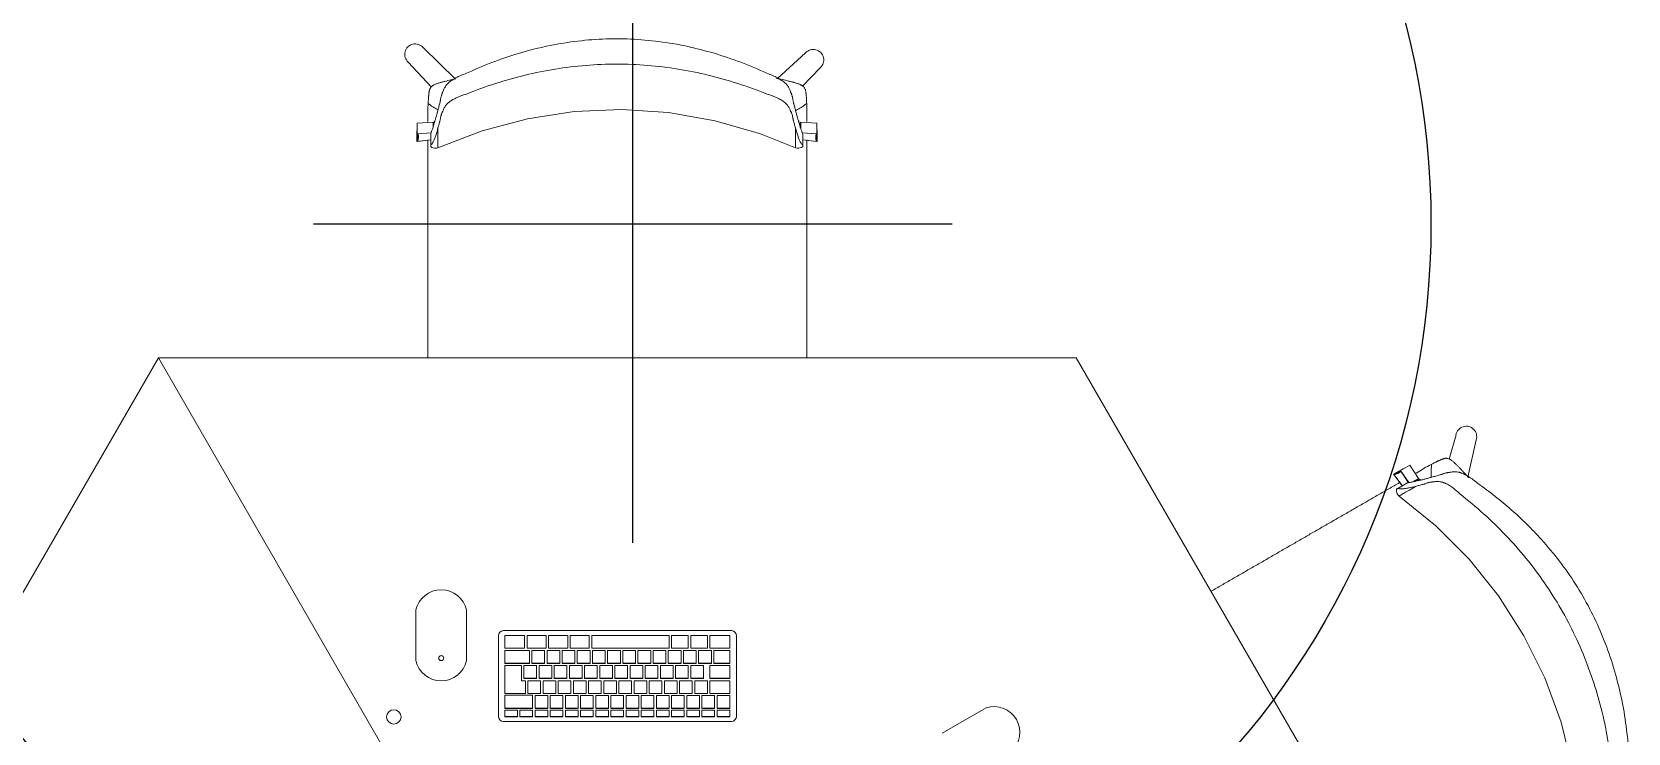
# Model space of a CAD drawing. Header units: millimetres. Extents: x 155920 to 295199, y -4084 to 97293.
# Drawn here: x 176465 to 178464, y 18438 to 19317 of the extents above; entities that cross this region are included whole.
import ezdxf

# ---------------------------------------------------------------- set-up
doc = ezdxf.new("R2010")
doc.units = ezdxf.units.MM
doc.header["$MEASUREMENT"] = 0
doc.layers.add('A-GENM', color=8, linetype='CONTINUOUS', lineweight=9)
doc.layers.add('I-FURN', color=8, linetype='CONTINUOUS', lineweight=9)
doc.layers.add('Social Distancing', color=7, linetype='CONTINUOUS')

msp = doc.modelspace()

# ---------------------------------------------------------------- linework, layer by layer
at = {"layer": 'A-GENM'}
for p, q in [((176945.9, 18592.3), (176945.9, 18528.8)), ((177009.4, 18528.8), (177009.4, 18592.3)), ((177049.3, 18560), (177049.3, 18458.9)), ((177341.1, 18566.4), (177055.6, 18566.4)), ((177082.1, 18560.4), (177057.1, 18560.4)), ((177057.1, 18560.4), (177057.1, 18544.5)), ((177082.1, 18544.5), (177082.1, 18560.4)), ((177109.1, 18560.4), (177085.1, 18560.4)), ((177085.1, 18560.4), (177085.1, 18544.5)), ((177109.1, 18544.5), (177109.1, 18560.4)), ((177136.1, 18560.4), (177112.1, 18560.4)), ((177112.1, 18560.4), (177112.1, 18544.5)), ((177136.1, 18544.5), (177136.1, 18560.4)), ((177163.1, 18560.4), (177139.1, 18560.4)), ((177139.1, 18560.4), (177139.1, 18544.5)), ((177163.1, 18544.5), (177163.1, 18560.4)), ((177166.1, 18560.4), (177166.1, 18544.5)), ((177263.1, 18560.4), (177166.1, 18560.4)), ((177263.1, 18544.5), (177263.1, 18560.4)), ((177266.1, 18560.4), (177266.1, 18544.5)), ((177287.1, 18560.4), (177266.1, 18560.4)), ((177287.1, 18544.5), (177287.1, 18560.4)), ((177290.1, 18560.4), (177290.1, 18544.5)), ((177311.1, 18560.4), (177290.1, 18560.4)), ((177311.1, 18544.5), (177311.1, 18560.4)), ((177314.1, 18560.4), (177314.1, 18544.5)), ((177339.1, 18560.4), (177314.1, 18560.4)), ((177339.1, 18544.5), (177339.1, 18560.4)), ((177347.5, 18458.9), (177347.5, 18560)), ((177057.1, 18544.5), (177082.1, 18544.5)), ((177057.1, 18544.2), (177057.1, 18544.5)), ((177082.1, 18544.2), (177057.1, 18544.2)), ((177057.1, 18541.5), (177057.1, 18525.5)), ((177088.1, 18541.5), (177057.1, 18541.5)), ((177082.1, 18544.2), (177082.1, 18544.5)), ((177085.1, 18544.5), (177109.1, 18544.5)), ((177085.1, 18544.2), (177085.1, 18544.5)), ((177109.1, 18544.2), (177085.1, 18544.2)), ((177088.1, 18525.5), (177088.1, 18541.5)), ((177091.1, 18541.5), (177091.1, 18525.5)), ((177107.1, 18541.5), (177091.1, 18541.5)), ((177107.1, 18525.5), (177107.1, 18541.5)), ((177109.1, 18544.2), (177109.1, 18544.5)), ((177110.1, 18541.5), (177110.1, 18525.5)), ((177126.1, 18541.5), (177110.1, 18541.5)), ((177112.1, 18544.5), (177136.1, 18544.5)), ((177112.1, 18544.2), (177112.1, 18544.5)), ((177136.1, 18544.2), (177112.1, 18544.2)), ((177126.1, 18525.5), (177126.1, 18541.5)), ((177129.1, 18541.5), (177129.1, 18525.5)), ((177145.1, 18541.5), (177129.1, 18541.5)), ((177136.1, 18544.2), (177136.1, 18544.5)), ((177139.1, 18544.5), (177163.1, 18544.5)), ((177139.1, 18544.2), (177139.1, 18544.5)), ((177163.1, 18544.2), (177139.1, 18544.2)), ((177145.1, 18525.5), (177145.1, 18541.5)), ((177148.1, 18541.5), (177148.1, 18525.5)), ((177164.1, 18541.5), (177148.1, 18541.5)), ((177163.1, 18544.2), (177163.1, 18544.5)), ((177164.1, 18525.5), (177164.1, 18541.5)), ((177166.1, 18544.5), (177263.1, 18544.5)), ((177166.1, 18544.2), (177166.1, 18544.5)), ((177263.1, 18544.2), (177166.1, 18544.2)), ((177167.1, 18541.5), (177167.1, 18525.5)), ((177183.1, 18541.5), (177167.1, 18541.5)), ((177183.1, 18525.5), (177183.1, 18541.5)), ((177186.1, 18541.5), (177186.1, 18525.5)), ((177202.1, 18541.5), (177186.1, 18541.5)), ((177202.1, 18525.5), (177202.1, 18541.5)), ((177205.1, 18541.5), (177205.1, 18525.5)), ((177221.1, 18541.5), (177205.1, 18541.5)), ((177221.1, 18525.5), (177221.1, 18541.5)), ((177224.1, 18541.5), (177224.1, 18525.5)), ((177240.1, 18541.5), (177224.1, 18541.5)), ((177240.1, 18525.5), (177240.1, 18541.5)), ((177243.1, 18541.5), (177243.1, 18525.5)), ((177259.1, 18541.5), (177243.1, 18541.5)), ((177259.1, 18525.5), (177259.1, 18541.5)), ((177262.1, 18541.5), (177262.1, 18525.5)), ((177278.1, 18541.5), (177262.1, 18541.5)), ((177263.1, 18544.2), (177263.1, 18544.5)), ((177266.1, 18544.5), (177287.1, 18544.5)), ((177266.1, 18544.2), (177266.1, 18544.5)), ((177287.1, 18544.2), (177266.1, 18544.2)), ((177278.1, 18525.5), (177278.1, 18541.5)), ((177281.1, 18541.5), (177281.1, 18525.5)), ((177297.1, 18541.5), (177281.1, 18541.5)), ((177287.1, 18544.2), (177287.1, 18544.5)), ((177290.1, 18544.5), (177311.1, 18544.5)), ((177290.1, 18544.2), (177290.1, 18544.5)), ((177311.1, 18544.2), (177290.1, 18544.2)), ((177297.1, 18525.5), (177297.1, 18541.5)), ((177300.1, 18541.5), (177300.1, 18525.5)), ((177316.1, 18541.5), (177300.1, 18541.5)), ((177311.1, 18544.2), (177311.1, 18544.5)), ((177314.1, 18544.5), (177339.1, 18544.5)), ((177314.1, 18544.2), (177314.1, 18544.5)), ((177339.1, 18544.2), (177314.1, 18544.2)), ((177316.1, 18525.5), (177316.1, 18541.5)), ((177319.1, 18541.5), (177319.1, 18525.5)), ((177339.1, 18541.5), (177319.1, 18541.5)), ((177339.1, 18544.2), (177339.1, 18544.5)), ((177339.1, 18525.5), (177339.1, 18541.5)), ((177057.1, 18525.5), (177088.1, 18525.5)), ((177057.1, 18525.3), (177057.1, 18525.5)), ((177088.1, 18525.3), (177057.1, 18525.3)), ((177078.1, 18522.6), (177057.1, 18522.6)), ((177057.1, 18522.6), (177057.1, 18487.7)), ((177078.1, 18503.6), (177078.1, 18522.6)), ((177081.1, 18522.6), (177081.1, 18506.6)), ((177097.1, 18522.6), (177081.1, 18522.6)), ((177088.1, 18525.3), (177088.1, 18525.5)), ((177091.1, 18525.5), (177107.1, 18525.5)), ((177091.1, 18525.3), (177091.1, 18525.5)), ((177107.1, 18525.3), (177091.1, 18525.3)), ((177097.1, 18506.6), (177097.1, 18522.6)), ((177100.1, 18522.6), (177100.1, 18506.6)), ((177116.1, 18522.6), (177100.1, 18522.6)), ((177107.1, 18525.3), (177107.1, 18525.5)), ((177110.1, 18525.5), (177126.1, 18525.5)), ((177110.1, 18525.3), (177110.1, 18525.5)), ((177126.1, 18525.3), (177110.1, 18525.3)), ((177116.1, 18506.6), (177116.1, 18522.6)), ((177119.1, 18522.6), (177119.1, 18506.6)), ((177135.1, 18522.6), (177119.1, 18522.6)), ((177126.1, 18525.3), (177126.1, 18525.5)), ((177129.1, 18525.5), (177145.1, 18525.5)), ((177129.1, 18525.3), (177129.1, 18525.5)), ((177145.1, 18525.3), (177129.1, 18525.3)), ((177135.1, 18506.6), (177135.1, 18522.6)), ((177138.1, 18522.6), (177138.1, 18506.6)), ((177154.1, 18522.6), (177138.1, 18522.6)), ((177145.1, 18525.3), (177145.1, 18525.5)), ((177148.1, 18525.5), (177164.1, 18525.5)), ((177148.1, 18525.3), (177148.1, 18525.5)), ((177164.1, 18525.3), (177148.1, 18525.3)), ((177154.1, 18506.6), (177154.1, 18522.6)), ((177157.1, 18522.6), (177157.1, 18506.6)), ((177173.1, 18522.6), (177157.1, 18522.6)), ((177164.1, 18525.3), (177164.1, 18525.5)), ((177167.1, 18525.5), (177183.1, 18525.5)), ((177167.1, 18525.3), (177167.1, 18525.5)), ((177183.1, 18525.3), (177167.1, 18525.3)), ((177173.1, 18506.6), (177173.1, 18522.6)), ((177176.1, 18522.6), (177176.1, 18506.6)), ((177192.1, 18522.6), (177176.1, 18522.6)), ((177183.1, 18525.3), (177183.1, 18525.5)), ((177186.1, 18525.5), (177202.1, 18525.5)), ((177186.1, 18525.3), (177186.1, 18525.5)), ((177202.1, 18525.3), (177186.1, 18525.3)), ((177192.1, 18506.6), (177192.1, 18522.6)), ((177195.1, 18522.6), (177195.1, 18506.6)), ((177211.1, 18522.6), (177195.1, 18522.6)), ((177202.1, 18525.3), (177202.1, 18525.5)), ((177205.1, 18525.5), (177221.1, 18525.5)), ((177205.1, 18525.3), (177205.1, 18525.5)), ((177221.1, 18525.3), (177205.1, 18525.3)), ((177211.1, 18506.6), (177211.1, 18522.6)), ((177214.1, 18522.6), (177214.1, 18506.6)), ((177230.1, 18522.6), (177214.1, 18522.6)), ((177221.1, 18525.3), (177221.1, 18525.5)), ((177224.1, 18525.5), (177240.1, 18525.5)), ((177224.1, 18525.3), (177224.1, 18525.5)), ((177240.1, 18525.3), (177224.1, 18525.3)), ((177230.1, 18506.6), (177230.1, 18522.6)), ((177233.1, 18522.6), (177233.1, 18506.6)), ((177249.1, 18522.6), (177233.1, 18522.6)), ((177240.1, 18525.3), (177240.1, 18525.5)), ((177243.1, 18525.5), (177259.1, 18525.5)), ((177243.1, 18525.3), (177243.1, 18525.5)), ((177259.1, 18525.3), (177243.1, 18525.3)), ((177249.1, 18506.6), (177249.1, 18522.6)), ((177252.1, 18522.6), (177252.1, 18506.6)), ((177268.1, 18522.6), (177252.1, 18522.6)), ((177259.1, 18525.3), (177259.1, 18525.5)), ((177262.1, 18525.5), (177278.1, 18525.5)), ((177262.1, 18525.3), (177262.1, 18525.5)), ((177278.1, 18525.3), (177262.1, 18525.3)), ((177268.1, 18506.6), (177268.1, 18522.6)), ((177271.1, 18522.6), (177271.1, 18506.6)), ((177287.1, 18522.6), (177271.1, 18522.6)), ((177278.1, 18525.3), (177278.1, 18525.5)), ((177281.1, 18525.5), (177297.1, 18525.5)), ((177281.1, 18525.3), (177281.1, 18525.5)), ((177297.1, 18525.3), (177281.1, 18525.3)), ((177287.1, 18506.6), (177287.1, 18522.6)), ((177290.1, 18522.6), (177290.1, 18506.6)), ((177306.1, 18522.6), (177290.1, 18522.6)), ((177297.1, 18525.3), (177297.1, 18525.5)), ((177300.1, 18525.5), (177316.1, 18525.5)), ((177300.1, 18525.3), (177300.1, 18525.5)), ((177316.1, 18525.3), (177300.1, 18525.3)), ((177306.1, 18506.6), (177306.1, 18522.6)), ((177314.1, 18522.5), (177314.1, 18506.6)), ((177339.1, 18522.5), (177314.1, 18522.5)), ((177316.1, 18525.3), (177316.1, 18525.5)), ((177319.1, 18525.5), (177339.1, 18525.5)), ((177319.1, 18525.3), (177319.1, 18525.5)), ((177339.1, 18525.3), (177319.1, 18525.3)), ((177339.1, 18525.3), (177339.1, 18525.5)), ((177339.1, 18506.6), (177339.1, 18522.5)), ((177083.1, 18503.6), (177078.1, 18503.6)), ((177081.1, 18506.6), (177097.1, 18506.6)), ((177081.1, 18506.3), (177081.1, 18506.6)), ((177097.1, 18506.3), (177081.1, 18506.3)), ((177083.1, 18487.7), (177083.1, 18503.6)), ((177086.1, 18503.6), (177086.1, 18487.7)), ((177102.1, 18503.6), (177086.1, 18503.6)), ((177097.1, 18506.3), (177097.1, 18506.6)), ((177100.1, 18506.6), (177116.1, 18506.6)), ((177100.1, 18506.3), (177100.1, 18506.6)), ((177116.1, 18506.3), (177100.1, 18506.3)), ((177102.1, 18487.7), (177102.1, 18503.6)), ((177105.1, 18503.6), (177105.1, 18487.7)), ((177121.1, 18503.6), (177105.1, 18503.6)), ((177116.1, 18506.3), (177116.1, 18506.6)), ((177119.1, 18506.6), (177135.1, 18506.6)), ((177119.1, 18506.3), (177119.1, 18506.6)), ((177135.1, 18506.3), (177119.1, 18506.3)), ((177121.1, 18487.7), (177121.1, 18503.6)), ((177124.1, 18503.6), (177124.1, 18487.7)), ((177140.1, 18503.6), (177124.1, 18503.6)), ((177135.1, 18506.3), (177135.1, 18506.6)), ((177138.1, 18506.6), (177154.1, 18506.6)), ((177138.1, 18506.3), (177138.1, 18506.6)), ((177154.1, 18506.3), (177138.1, 18506.3)), ((177140.1, 18487.7), (177140.1, 18503.6)), ((177143.1, 18503.6), (177143.1, 18487.7)), ((177159.1, 18503.6), (177143.1, 18503.6)), ((177154.1, 18506.3), (177154.1, 18506.6)), ((177157.1, 18506.6), (177173.1, 18506.6)), ((177157.1, 18506.3), (177157.1, 18506.6)), ((177173.1, 18506.3), (177157.1, 18506.3)), ((177159.1, 18487.7), (177159.1, 18503.6)), ((177162.1, 18503.6), (177162.1, 18487.7)), ((177178.1, 18503.6), (177162.1, 18503.6)), ((177173.1, 18506.3), (177173.1, 18506.6)), ((177176.1, 18506.6), (177192.1, 18506.6)), ((177176.1, 18506.3), (177176.1, 18506.6)), ((177192.1, 18506.3), (177176.1, 18506.3)), ((177178.1, 18487.7), (177178.1, 18503.6)), ((177181.1, 18503.6), (177181.1, 18487.7)), ((177197.1, 18503.6), (177181.1, 18503.6)), ((177192.1, 18506.3), (177192.1, 18506.6)), ((177195.1, 18506.6), (177211.1, 18506.6)), ((177195.1, 18506.3), (177195.1, 18506.6)), ((177211.1, 18506.3), (177195.1, 18506.3)), ((177197.1, 18487.7), (177197.1, 18503.6)), ((177200.1, 18503.6), (177200.1, 18487.7)), ((177216.1, 18503.6), (177200.1, 18503.6)), ((177211.1, 18506.3), (177211.1, 18506.6)), ((177214.1, 18506.6), (177230.1, 18506.6)), ((177214.1, 18506.3), (177214.1, 18506.6)), ((177230.1, 18506.3), (177214.1, 18506.3)), ((177216.1, 18487.7), (177216.1, 18503.6)), ((177219.1, 18503.6), (177219.1, 18487.7)), ((177235.1, 18503.6), (177219.1, 18503.6)), ((177230.1, 18506.3), (177230.1, 18506.6)), ((177233.1, 18506.6), (177249.1, 18506.6)), ((177233.1, 18506.3), (177233.1, 18506.6)), ((177249.1, 18506.3), (177233.1, 18506.3)), ((177235.1, 18487.7), (177235.1, 18503.6)), ((177238.1, 18503.6), (177238.1, 18487.7)), ((177254.1, 18503.6), (177238.1, 18503.6)), ((177249.1, 18506.3), (177249.1, 18506.6)), ((177252.1, 18506.6), (177268.1, 18506.6)), ((177252.1, 18506.3), (177252.1, 18506.6)), ((177268.1, 18506.3), (177252.1, 18506.3)), ((177254.1, 18487.7), (177254.1, 18503.6)), ((177257.1, 18503.6), (177257.1, 18487.7)), ((177273.1, 18503.6), (177257.1, 18503.6)), ((177268.1, 18506.3), (177268.1, 18506.6)), ((177271.1, 18506.6), (177287.1, 18506.6)), ((177271.1, 18506.3), (177271.1, 18506.6)), ((177287.1, 18506.3), (177271.1, 18506.3)), ((177273.1, 18487.7), (177273.1, 18503.6)), ((177276.1, 18503.6), (177276.1, 18487.7)), ((177292.1, 18503.6), (177276.1, 18503.6)), ((177287.1, 18506.3), (177287.1, 18506.6)), ((177290.1, 18506.6), (177306.1, 18506.6)), ((177290.1, 18506.3), (177290.1, 18506.6)), ((177306.1, 18506.3), (177290.1, 18506.3)), ((177292.1, 18487.7), (177292.1, 18503.6)), ((177295.1, 18503.6), (177295.1, 18487.7)), ((177311.1, 18503.6), (177295.1, 18503.6)), ((177306.1, 18506.3), (177306.1, 18506.6)), ((177311.1, 18487.7), (177311.1, 18503.6)), ((177314.1, 18506.6), (177339.1, 18506.6)), ((177314.1, 18506.3), (177314.1, 18506.6)), ((177339.1, 18506.3), (177314.1, 18506.3)), ((177314.1, 18503.6), (177314.1, 18487.7)), ((177339.1, 18503.6), (177314.1, 18503.6)), ((177339.1, 18506.3), (177339.1, 18506.6)), ((177339.1, 18487.7), (177339.1, 18503.6)), ((177057.1, 18487.7), (177083.1, 18487.7)), ((177057.1, 18487.4), (177057.1, 18487.7)), ((177083.1, 18487.4), (177057.1, 18487.4)), ((177092.1, 18485.3), (177057.1, 18485.3)), ((177057.1, 18485.3), (177057.1, 18469)), ((177083.1, 18487.4), (177083.1, 18487.7)), ((177086.1, 18487.7), (177102.1, 18487.7)), ((177086.1, 18487.4), (177086.1, 18487.7)), ((177102.1, 18487.4), (177086.1, 18487.4)), ((177092.1, 18469), (177092.1, 18485.3)), ((177095.1, 18485), (177095.1, 18469)), ((177111.1, 18485), (177095.1, 18485)), ((177102.1, 18487.4), (177102.1, 18487.7)), ((177105.1, 18487.7), (177121.1, 18487.7)), ((177105.1, 18487.4), (177105.1, 18487.7)), ((177121.1, 18487.4), (177105.1, 18487.4)), ((177111.1, 18469), (177111.1, 18485)), ((177114.1, 18485), (177114.1, 18469)), ((177130.1, 18485), (177114.1, 18485)), ((177121.1, 18487.4), (177121.1, 18487.7)), ((177124.1, 18487.7), (177140.1, 18487.7)), ((177124.1, 18487.4), (177124.1, 18487.7)), ((177140.1, 18487.4), (177124.1, 18487.4)), ((177130.1, 18469), (177130.1, 18485)), ((177133.1, 18485), (177133.1, 18469)), ((177149.1, 18485), (177133.1, 18485)), ((177140.1, 18487.4), (177140.1, 18487.7)), ((177143.1, 18487.7), (177159.1, 18487.7)), ((177143.1, 18487.4), (177143.1, 18487.7)), ((177159.1, 18487.4), (177143.1, 18487.4)), ((177149.1, 18469), (177149.1, 18485)), ((177152.1, 18485), (177152.1, 18469)), ((177168.1, 18485), (177152.1, 18485)), ((177159.1, 18487.4), (177159.1, 18487.7)), ((177162.1, 18487.7), (177178.1, 18487.7)), ((177162.1, 18487.4), (177162.1, 18487.7)), ((177178.1, 18487.4), (177162.1, 18487.4)), ((177168.1, 18469), (177168.1, 18485)), ((177171.1, 18485), (177171.1, 18469)), ((177187.1, 18485), (177171.1, 18485)), ((177178.1, 18487.4), (177178.1, 18487.7)), ((177181.1, 18487.7), (177197.1, 18487.7)), ((177181.1, 18487.4), (177181.1, 18487.7)), ((177197.1, 18487.4), (177181.1, 18487.4)), ((177187.1, 18469), (177187.1, 18485)), ((177190.1, 18485), (177190.1, 18469)), ((177206.1, 18485), (177190.1, 18485)), ((177197.1, 18487.4), (177197.1, 18487.7)), ((177200.1, 18487.7), (177216.1, 18487.7)), ((177200.1, 18487.4), (177200.1, 18487.7)), ((177216.1, 18487.4), (177200.1, 18487.4)), ((177206.1, 18469), (177206.1, 18485)), ((177209.1, 18485), (177209.1, 18469)), ((177225.1, 18485), (177209.1, 18485)), ((177216.1, 18487.4), (177216.1, 18487.7)), ((177219.1, 18487.7), (177235.1, 18487.7)), ((177219.1, 18487.4), (177219.1, 18487.7)), ((177235.1, 18487.4), (177219.1, 18487.4)), ((177225.1, 18469), (177225.1, 18485)), ((177228.1, 18485), (177228.1, 18469)), ((177244.1, 18485), (177228.1, 18485)), ((177235.1, 18487.4), (177235.1, 18487.7)), ((177238.1, 18487.7), (177254.1, 18487.7)), ((177238.1, 18487.4), (177238.1, 18487.7)), ((177254.1, 18487.4), (177238.1, 18487.4)), ((177244.1, 18469), (177244.1, 18485)), ((177247.1, 18485), (177247.1, 18469)), ((177263.1, 18485), (177247.1, 18485)), ((177254.1, 18487.4), (177254.1, 18487.7)), ((177257.1, 18487.7), (177273.1, 18487.7)), ((177257.1, 18487.4), (177257.1, 18487.7)), ((177273.1, 18487.4), (177257.1, 18487.4)), ((177263.1, 18469), (177263.1, 18485)), ((177266.1, 18485), (177266.1, 18469)), ((177282.1, 18485), (177266.1, 18485)), ((177273.1, 18487.4), (177273.1, 18487.7)), ((177276.1, 18487.7), (177292.1, 18487.7)), ((177276.1, 18487.4), (177276.1, 18487.7)), ((177292.1, 18487.4), (177276.1, 18487.4)), ((177282.1, 18469), (177282.1, 18485)), ((177285.1, 18485), (177285.1, 18469)), ((177301.1, 18485), (177285.1, 18485)), ((177292.1, 18487.4), (177292.1, 18487.7)), ((177295.1, 18487.7), (177311.1, 18487.7)), ((177295.1, 18487.4), (177295.1, 18487.7)), ((177311.1, 18487.4), (177295.1, 18487.4)), ((177301.1, 18469), (177301.1, 18485)), ((177304.1, 18485), (177304.1, 18469)), ((177320.1, 18485), (177304.1, 18485)), ((177311.1, 18487.4), (177311.1, 18487.7)), ((177314.1, 18487.7), (177339.1, 18487.7)), ((177314.1, 18487.4), (177314.1, 18487.7)), ((177339.1, 18487.4), (177314.1, 18487.4)), ((177320.1, 18469), (177320.1, 18485)), ((177323.1, 18485), (177323.1, 18469)), ((177339.1, 18485), (177323.1, 18485)), ((177339.1, 18487.4), (177339.1, 18487.7)), ((177339.1, 18469), (177339.1, 18485)), ((177057.1, 18469), (177092.1, 18469)), ((177057.1, 18468.8), (177057.1, 18469)), ((177092.1, 18468.8), (177057.1, 18468.8)), ((177057.1, 18466.8), (177057.1, 18458.8)), ((177073.1, 18466.8), (177057.1, 18466.8)), ((177057.1, 18458.8), (177073.1, 18458.8)), ((177057.1, 18458.5), (177057.1, 18458.8)), ((177073.1, 18458.5), (177057.1, 18458.5)), ((177073.1, 18458.8), (177073.1, 18466.8)), ((177073.1, 18458.5), (177073.1, 18458.8)), ((177076.1, 18466.8), (177076.1, 18458.8)), ((177092.1, 18466.8), (177076.1, 18466.8)), ((177076.1, 18458.8), (177092.1, 18458.8)), ((177076.1, 18458.5), (177076.1, 18458.8)), ((177092.1, 18458.5), (177076.1, 18458.5)), ((177092.1, 18468.8), (177092.1, 18469)), ((177092.1, 18458.8), (177092.1, 18466.8)), ((177092.1, 18458.5), (177092.1, 18458.8)), ((177095.1, 18469), (177111.1, 18469)), ((177095.1, 18468.8), (177095.1, 18469)), ((177111.1, 18468.8), (177095.1, 18468.8)), ((177095.1, 18466.8), (177095.1, 18458.8)), ((177111.1, 18466.8), (177095.1, 18466.8)), ((177095.1, 18458.8), (177111.1, 18458.8)), ((177095.1, 18458.5), (177095.1, 18458.8)), ((177111.1, 18458.5), (177095.1, 18458.5)), ((177111.1, 18468.8), (177111.1, 18469)), ((177111.1, 18458.8), (177111.1, 18466.8)), ((177111.1, 18458.5), (177111.1, 18458.8)), ((177114.1, 18469), (177130.1, 18469)), ((177114.1, 18468.8), (177114.1, 18469)), ((177130.1, 18468.8), (177114.1, 18468.8)), ((177114.1, 18466.8), (177114.1, 18458.8)), ((177130.1, 18466.8), (177114.1, 18466.8)), ((177114.1, 18458.8), (177130.1, 18458.8)), ((177114.1, 18458.5), (177114.1, 18458.8)), ((177130.1, 18458.5), (177114.1, 18458.5)), ((177130.1, 18468.8), (177130.1, 18469)), ((177130.1, 18458.8), (177130.1, 18466.8)), ((177130.1, 18458.5), (177130.1, 18458.8)), ((177133.1, 18469), (177149.1, 18469)), ((177133.1, 18468.8), (177133.1, 18469)), ((177149.1, 18468.8), (177133.1, 18468.8)), ((177133.1, 18466.8), (177133.1, 18458.8)), ((177149.1, 18466.8), (177133.1, 18466.8)), ((177133.1, 18458.8), (177149.1, 18458.8)), ((177133.1, 18458.5), (177133.1, 18458.8)), ((177149.1, 18458.5), (177133.1, 18458.5)), ((177149.1, 18468.8), (177149.1, 18469)), ((177149.1, 18458.8), (177149.1, 18466.8)), ((177149.1, 18458.5), (177149.1, 18458.8)), ((177152.1, 18469), (177168.1, 18469)), ((177152.1, 18468.8), (177152.1, 18469)), ((177168.1, 18468.8), (177152.1, 18468.8)), ((177152.1, 18466.8), (177152.1, 18458.8)), ((177168.1, 18466.8), (177152.1, 18466.8)), ((177152.1, 18458.8), (177168.1, 18458.8)), ((177152.1, 18458.5), (177152.1, 18458.8)), ((177168.1, 18458.5), (177152.1, 18458.5)), ((177168.1, 18468.8), (177168.1, 18469)), ((177168.1, 18458.8), (177168.1, 18466.8)), ((177168.1, 18458.5), (177168.1, 18458.8)), ((177171.1, 18469), (177187.1, 18469)), ((177171.1, 18468.8), (177171.1, 18469)), ((177187.1, 18468.8), (177171.1, 18468.8)), ((177171.1, 18466.8), (177171.1, 18458.8)), ((177187.1, 18466.8), (177171.1, 18466.8)), ((177171.1, 18458.8), (177187.1, 18458.8)), ((177171.1, 18458.5), (177171.1, 18458.8)), ((177187.1, 18458.5), (177171.1, 18458.5)), ((177187.1, 18468.8), (177187.1, 18469)), ((177187.1, 18458.8), (177187.1, 18466.8)), ((177187.1, 18458.5), (177187.1, 18458.8)), ((177190.1, 18469), (177206.1, 18469)), ((177190.1, 18468.8), (177190.1, 18469)), ((177206.1, 18468.8), (177190.1, 18468.8)), ((177190.1, 18466.8), (177190.1, 18458.8)), ((177206.1, 18466.8), (177190.1, 18466.8)), ((177190.1, 18458.8), (177206.1, 18458.8)), ((177190.1, 18458.5), (177190.1, 18458.8)), ((177206.1, 18458.5), (177190.1, 18458.5)), ((177206.1, 18468.8), (177206.1, 18469)), ((177206.1, 18458.8), (177206.1, 18466.8)), ((177206.1, 18458.5), (177206.1, 18458.8)), ((177209.1, 18469), (177225.1, 18469)), ((177209.1, 18468.8), (177209.1, 18469)), ((177225.1, 18468.8), (177209.1, 18468.8)), ((177209.1, 18466.8), (177209.1, 18458.8)), ((177225.1, 18466.8), (177209.1, 18466.8)), ((177209.1, 18458.8), (177225.1, 18458.8)), ((177209.1, 18458.5), (177209.1, 18458.8)), ((177225.1, 18458.5), (177209.1, 18458.5)), ((177225.1, 18468.8), (177225.1, 18469)), ((177225.1, 18458.8), (177225.1, 18466.8)), ((177225.1, 18458.5), (177225.1, 18458.8)), ((177228.1, 18469), (177244.1, 18469)), ((177228.1, 18468.8), (177228.1, 18469)), ((177244.1, 18468.8), (177228.1, 18468.8)), ((177228.1, 18466.8), (177228.1, 18458.8)), ((177244.1, 18466.8), (177228.1, 18466.8)), ((177228.1, 18458.8), (177244.1, 18458.8)), ((177228.1, 18458.5), (177228.1, 18458.8)), ((177244.1, 18458.5), (177228.1, 18458.5)), ((177244.1, 18468.8), (177244.1, 18469)), ((177244.1, 18458.8), (177244.1, 18466.8)), ((177244.1, 18458.5), (177244.1, 18458.8)), ((177247.1, 18469), (177263.1, 18469)), ((177247.1, 18468.8), (177247.1, 18469)), ((177263.1, 18468.8), (177247.1, 18468.8)), ((177247.1, 18466.8), (177247.1, 18458.8)), ((177263.1, 18466.8), (177247.1, 18466.8)), ((177247.1, 18458.8), (177263.1, 18458.8)), ((177247.1, 18458.5), (177247.1, 18458.8)), ((177263.1, 18458.5), (177247.1, 18458.5)), ((177263.1, 18468.8), (177263.1, 18469)), ((177263.1, 18458.8), (177263.1, 18466.8)), ((177263.1, 18458.5), (177263.1, 18458.8)), ((177266.1, 18469), (177282.1, 18469)), ((177266.1, 18468.8), (177266.1, 18469)), ((177282.1, 18468.8), (177266.1, 18468.8)), ((177266.1, 18466.8), (177266.1, 18458.8)), ((177282.1, 18466.8), (177266.1, 18466.8)), ((177266.1, 18458.8), (177282.1, 18458.8)), ((177266.1, 18458.5), (177266.1, 18458.8)), ((177282.1, 18458.5), (177266.1, 18458.5)), ((177282.1, 18468.8), (177282.1, 18469)), ((177282.1, 18458.8), (177282.1, 18466.8)), ((177282.1, 18458.5), (177282.1, 18458.8)), ((177285.1, 18469), (177301.1, 18469)), ((177285.1, 18468.8), (177285.1, 18469)), ((177301.1, 18468.8), (177285.1, 18468.8)), ((177285.1, 18466.8), (177285.1, 18458.8)), ((177301.1, 18466.8), (177285.1, 18466.8)), ((177285.1, 18458.8), (177301.1, 18458.8)), ((177285.1, 18458.5), (177285.1, 18458.8)), ((177301.1, 18458.5), (177285.1, 18458.5)), ((177301.1, 18468.8), (177301.1, 18469)), ((177301.1, 18458.8), (177301.1, 18466.8)), ((177301.1, 18458.5), (177301.1, 18458.8)), ((177304.1, 18469), (177320.1, 18469)), ((177304.1, 18468.8), (177304.1, 18469)), ((177320.1, 18468.8), (177304.1, 18468.8)), ((177304.1, 18466.8), (177304.1, 18458.8)), ((177320.1, 18466.8), (177304.1, 18466.8)), ((177304.1, 18458.8), (177320.1, 18458.8)), ((177304.1, 18458.5), (177304.1, 18458.8)), ((177320.1, 18458.5), (177304.1, 18458.5)), ((177320.1, 18468.8), (177320.1, 18469)), ((177320.1, 18458.8), (177320.1, 18466.8)), ((177320.1, 18458.5), (177320.1, 18458.8)), ((177323.1, 18469), (177339.1, 18469)), ((177323.1, 18468.8), (177323.1, 18469)), ((177339.1, 18468.8), (177323.1, 18468.8)), ((177323.1, 18466.8), (177323.1, 18458.8)), ((177339.1, 18466.8), (177323.1, 18466.8)), ((177323.1, 18458.8), (177339.1, 18458.8)), ((177323.1, 18458.5), (177323.1, 18458.8)), ((177339.1, 18458.5), (177323.1, 18458.5)), ((177339.1, 18468.8), (177339.1, 18469)), ((177339.1, 18458.8), (177339.1, 18466.8)), ((177339.1, 18458.5), (177339.1, 18458.8)), ((177660.3, 18469.7), (177605.3, 18437.9)), ((177055.6, 18452.5), (177341.1, 18452.5))]:
    msp.add_line(p, q, dxfattribs=at)
for centre, radius, start, end in [((176977.6, 18585.1), 32.5, 12.6804, 167.3196), ((177055.6, 18560), 6.35, 90, 180), ((177341.1, 18560), 6.35, 0, 90), ((176977.6, 18535.9), 32.5, 192.6804, 347.3196), ((176977.6, 18531.9), 3.16, 0, 180), ((176977.6, 18531.9), 3.16, 180, 0), ((177055.6, 18458.9), 6.35, 180, 270), ((177341.1, 18458.9), 6.35, 270, 0), ((177670, 18438.6), 32.5, 312.6804, 107.3196)]:
    msp.add_arc(centre, radius, start, end, dxfattribs=at)
at = {"layer": 'I-FURN'}
for p, q in [((176995.6, 19257.8), (176955, 19297.2)), ((176936.3, 19279), (176965.3, 19247.5)), ((177434, 19290.5), (177398.9, 19258.3)), ((177430.1, 19249), (177452.2, 19271.8)), ((177085.8, 19208.1), (177144.2, 19217.1)), ((177144.2, 19217.1), (177203.3, 19219.6)), ((177203.3, 19219.6), (177262.3, 19215.8)), ((176947.6, 19202.5), (176967.5, 19203.9)), ((176947.6, 19189.2), (176947.6, 19202.5)), ((176967.5, 19203.9), (176967.5, 19198)), ((176968.4, 19203.9), (176968.4, 19200.9)), ((177028.7, 19192.9), (177085.8, 19208.1)), ((177262.3, 19215.8), (177320.6, 19205.6)), ((177320.6, 19205.6), (177377.4, 19189.2)), ((177427.4, 19198), (177427.4, 19203.9)), ((177428.3, 19203.9), (177448.2, 19202.6)), ((177428.3, 19195.1), (177428.3, 19203.9)), ((177448.2, 19202.6), (177448.2, 19189.2)), ((176947.2, 19192.8), (176947.2, 19179.5)), ((176947.2, 19179.5), (176964.4, 19181.5)), ((176964.9, 19190.4), (176947.6, 19189.2)), ((176948.2, 19179.5), (176964.4, 19181.4)), ((176964.4, 19175.3), (176964.4, 19188.9)), ((176973.5, 19171.7), (177028.7, 19192.9)), ((177377.4, 19189.2), (177421.3, 19171.7)), ((177448.2, 19189.2), (177429.9, 19190.5)), ((177447.3, 19189.2), (177429.9, 19190.4)), ((177430.4, 19175.3), (177430.4, 19188.9)), ((177430.4, 19181.7), (177448.3, 19179.5)), ((177430.4, 19181.5), (177447.6, 19179.5)), ((177448.5, 19179.5), (177448.5, 19192.8)), ((176964.4, 19173.2), (176966, 19172.1)), ((176966, 19172.1), (176967.7, 19171.4)), ((176967.7, 19171.4), (176969.2, 19171.1)), ((176969.2, 19171.1), (176971.5, 19171.1)), ((176971.5, 19171.1), (176973.5, 19171.7)), ((177423.4, 19171.1), (177421.3, 19171.7)), ((177425.7, 19171.1), (177423.4, 19171.1)), ((177427.1, 19171.4), (177425.7, 19171.1)), ((177428.9, 19172.1), (177427.1, 19171.4)), ((177430.4, 19173.2), (177428.9, 19172.1)), ((176623.2, 18908.2), (176048.2, 17912.3)), ((177178.2, 17946.9), (176623.2, 18908.2)), ((177773.2, 18908.2), (176623.2, 18908.2)), ((176623.2, 18908.2), (177178.2, 17946.9)), ((178348.2, 17912.3), (177773.2, 18908.2)), ((178248.9, 18811.9), (178240.2, 18781.3)), ((178263.8, 18758.9), (178274.2, 18805.4)), ((178182.3, 18769.2), (178170.7, 18762.5)), ((178170.7, 18762.5), (178181.7, 18747.9)), ((178171.2, 18761.7), (178181.6, 18747.9)), ((178179.3, 18767.1), (178190.9, 18773.8)), ((178189.6, 18751.9), (178179.3, 18767.1)), ((178189.5, 18751.8), (178179.8, 18766.3)), ((178190.9, 18773.8), (178202, 18757.2)), ((178202, 18757.2), (178194.3, 18752.8)), ((178202.4, 18756.4), (178197.3, 18753.4)), ((178174.2, 18741.6), (178174.4, 18743.7)), ((178174.6, 18739.3), (178174.2, 18741.6)), ((178175.2, 18737.9), (178174.6, 18739.3)), ((178176.2, 18736.4), (178175.2, 18737.9)), ((178188, 18751.6), (178176.2, 18744.7)), ((178177.6, 18735), (178176.2, 18736.4)), ((178177.6, 18735), (178223.5, 18697.9)), ((178223.5, 18697.9), (178265.3, 18656)), ((178265.3, 18656), (178302.2, 18609.9)), ((178302.2, 18609.9), (178334, 18560)), ((178334, 18560), (178360.2, 18507)), ((178360.2, 18507), (178380.5, 18451.5)), ((178380.5, 18451.5), (178394.6, 18394.1))]:
    msp.add_line(p, q, dxfattribs=at)
for centre, radius, start, end in [((176945, 19288.7), 13.1, 40.4176, 228.0338), ((177443.7, 19281.8), 13.1, 310.3941, 138.0104), ((178261.7, 18809.5), 13.1, 341.9896, 169.6059), ((176918.2, 18458.2), 9, 0, 180), ((176918.2, 18458.2), 9, 180, 0)]:
    msp.add_arc(centre, radius, start, end, dxfattribs=at)
for centre, major_axis, start_param, end_param in [((176930.8, 19198.2), (17.4, 0), 5.960696, 6.044337), ((176930.8, 19184.9), (17.4, 0), 5.960696, 6.540192), ((176931.7, 19184.9), (17.4, 0), 5.960696, 6.540192), ((177464.1, 19184.9), (17.4, 0), 2.884586, 3.464082), ((177465, 19184.9), (17.4, 0), 2.884586, 3.464082), ((177465, 19198.2), (17.4, 0), 3.413255, 3.464082), ((178167.2, 18779.5), (-8.7, 15.1), 2.819103, 3.398599), ((178167.6, 18778.7), (-8.7, 15.1), 2.819103, 3.398599), ((178178.7, 18786.2), (-8.7, 15.1), 2.819103, 2.902745)]:
    msp.add_ellipse(centre, major_axis=major_axis, ratio=0.978487, start_param=start_param, end_param=end_param, dxfattribs=at)
for points, knots in [([(177009.3, 19265), (177025.3, 19272.5), (177058.2, 19285.7), (177115.1, 19301.5), (177179.6, 19310), (177250.6, 19306.8), (177308.4, 19294.3), (177353.1, 19279.2), (177374.8, 19270), (177385.6, 19265)], [-1, -1, -1, -1, -0.863636, -0.727273, -0.545455, -0.363636, -0.181818, -0.090909, 0, 0, 0, 0]), ([(177385.6, 19239), (177373.6, 19243.8), (177349.5, 19252.6), (177299.9, 19266.7), (177236.2, 19277), (177158.7, 19277), (177095, 19266.7), (177045.4, 19252.6), (177021.2, 19243.8), (177009.3, 19239)], [-1, -1, -1, -1, -0.9, -0.8, -0.6, -0.4, -0.2, -0.1, 0, 0, 0, 0]), ([(176961.2, 19227.3), (176961.3, 19228.3), (176961.4, 19230), (176961.5, 19231.9), (176961.6, 19233), (176961.6, 19233.9), (176961.7, 19234.7), (176961.8, 19235.7), (176961.9, 19236.9), (176962, 19238.1), (176962.1, 19239), (176962.1, 19239.5), (176962.2, 19239.9), (176962.2, 19240.3), (176962.3, 19240.8), (176962.4, 19241.7), (176962.6, 19242.9), (176963, 19244.3), (176963.4, 19245.5), (176964, 19246.7), (176964.9, 19247.9), (176965.9, 19248.8), (176966.8, 19249.5), (176967.5, 19249.9), (176968.1, 19250.3), (176969.1, 19250.8), (176970.4, 19251.4), (176972.1, 19252), (176973.9, 19252.6), (176975.6, 19253.1), (176977.2, 19253.6), (176978.8, 19254), (176980.5, 19254.5), (176982.3, 19254.9), (176984.8, 19255.5), (176989.2, 19256.5), (176992.9, 19257.4), (176995.3, 19257.9)], [0, 0, 0, 0, 0.0625, 0.09375, 0.109375, 0.125, 0.140625, 0.15625, 0.1875, 0.21875, 0.234375, 0.242188, 0.25, 0.257812, 0.265625, 0.28125, 0.3125, 0.34375, 0.375, 0.40625, 0.4375, 0.46875, 0.484375, 0.5, 0.515625, 0.53125, 0.5625, 0.59375, 0.625, 0.65625, 0.6875, 0.71875, 0.75, 0.78125, 0.8125, 0.875, 1, 1, 1, 1]), ([(176966.9, 19196.1), (176967.5, 19198), (176968.6, 19201.2), (176970, 19206.2), (176971.2, 19210.3), (176972.3, 19214.5), (176973.5, 19219), (176974.6, 19223.1), (176975.4, 19226.4), (176976, 19228.6), (176976.4, 19230.3), (176976.7, 19232), (176977, 19233.7), (176977.4, 19235.4), (176977.7, 19236.8), (176978.1, 19237.9), (176978.4, 19238.8), (176978.6, 19239.3), (176978.7, 19239.6), (176978.9, 19240), (176979.1, 19240.5), (176979.5, 19241.4), (176980, 19242.8), (176980.6, 19244.4), (176981.4, 19246.1), (176982.3, 19247.8), (176983.5, 19249.6), (176984.6, 19251), (176985.6, 19252), (176986.2, 19252.5), (176986.6, 19252.9), (176987.1, 19253.3), (176987.8, 19253.9), (176989, 19254.8), (176990.8, 19256.2), (176993.3, 19257.8), (176996.9, 19259.8), (177002, 19262.3), (177006.8, 19264.1), (177009.3, 19265)], [0, 0, 0, 0, 0.142857, 0.214286, 0.285714, 0.357143, 0.428571, 0.5, 0.535714, 0.571429, 0.589286, 0.607143, 0.642857, 0.660714, 0.678571, 0.696429, 0.705357, 0.709821, 0.714286, 0.71875, 0.723214, 0.732143, 0.75, 0.767857, 0.785714, 0.803571, 0.821429, 0.839286, 0.848214, 0.852679, 0.857143, 0.861607, 0.866071, 0.875, 0.892857, 0.910714, 0.928571, 0.964286, 1, 1, 1, 1]), ([(177385.6, 19265), (177388.1, 19264.1), (177392.8, 19262.3), (177397.9, 19259.8), (177401.5, 19257.8), (177404, 19256.2), (177405.9, 19254.8), (177407.1, 19253.9), (177407.7, 19253.3), (177408.2, 19252.9), (177408.7, 19252.5), (177409.3, 19252), (177410.2, 19251), (177411.4, 19249.6), (177412.5, 19247.8), (177413.4, 19246.1), (177414.2, 19244.4), (177414.9, 19242.8), (177415.4, 19241.4), (177415.7, 19240.5), (177415.9, 19240), (177416.1, 19239.6), (177416.3, 19239.3), (177416.5, 19238.8), (177416.8, 19237.9), (177417.2, 19236.8), (177417.5, 19235.4), (177417.8, 19233.7), (177418.1, 19232), (177418.4, 19230.3), (177418.7, 19229), (177419.1, 19227.7), (177419.5, 19226), (177420.3, 19223.1), (177421.3, 19219), (177422.5, 19214.5), (177423.7, 19210.3), (177424.8, 19206.2), (177425.9, 19202.4), (177427, 19199), (177427.6, 19197), (177428, 19196.1)], [0, 0, 0, 0, 0.035714, 0.071429, 0.089286, 0.107143, 0.125, 0.133929, 0.138393, 0.142857, 0.147321, 0.151786, 0.160714, 0.178571, 0.196429, 0.214286, 0.232143, 0.25, 0.267857, 0.276786, 0.28125, 0.285714, 0.290179, 0.294643, 0.303571, 0.321429, 0.339286, 0.357143, 0.392857, 0.410714, 0.428571, 0.446429, 0.464286, 0.5, 0.571429, 0.642857, 0.714286, 0.785714, 0.857143, 0.928571, 1, 1, 1, 1]), ([(177401.5, 19257.9), (177403.8, 19257.4), (177407.6, 19256.5), (177412, 19255.5), (177414.4, 19254.9), (177416.3, 19254.5), (177418, 19254), (177419.5, 19253.6), (177421.1, 19253.1), (177422.8, 19252.6), (177424.6, 19252), (177426.3, 19251.4), (177427.6, 19250.8), (177428.6, 19250.3), (177429.3, 19249.9), (177430, 19249.5), (177430.8, 19248.8), (177431.8, 19247.9), (177432.7, 19246.7), (177433.3, 19245.5), (177433.8, 19244.3), (177434.1, 19242.9), (177434.3, 19241.7), (177434.4, 19240.8), (177434.5, 19240.3), (177434.6, 19239.9), (177434.6, 19239.5), (177434.7, 19239), (177434.8, 19238.1), (177434.9, 19236.9), (177435, 19235.7), (177435, 19234.7), (177435.1, 19233.9), (177435.2, 19233), (177435.2, 19231.9), (177435.3, 19230), (177435.4, 19228.3), (177435.5, 19227.3)], [0, 0, 0, 0, 0.125, 0.1875, 0.21875, 0.25, 0.28125, 0.3125, 0.34375, 0.375, 0.40625, 0.4375, 0.46875, 0.484375, 0.5, 0.515625, 0.53125, 0.5625, 0.59375, 0.625, 0.65625, 0.6875, 0.71875, 0.734375, 0.742188, 0.75, 0.757812, 0.765625, 0.78125, 0.8125, 0.84375, 0.859375, 0.875, 0.890625, 0.90625, 0.9375, 1, 1, 1, 1]), ([(177009.3, 19239), (177006.8, 19238.3), (177002.1, 19236.8), (176997.1, 19234.6), (176993.5, 19232.8), (176991, 19231.4), (176989.2, 19230.2), (176988, 19229.3), (176987.3, 19228.8), (176986.8, 19228.4), (176986.3, 19228.1), (176985.7, 19227.5), (176984.8, 19226.6), (176983.6, 19225.2), (176982.4, 19223.5), (176981.4, 19221.8), (176980.6, 19220.1), (176979.9, 19218.5), (176979.3, 19217.2), (176979, 19216.3), (176978.7, 19215.8), (176978.6, 19215.5), (176978.4, 19215.1), (176978.2, 19214.7), (176977.9, 19213.9), (176977.6, 19212.9), (176977.2, 19211.7), (176976.9, 19210.2), (176976.7, 19208.8), (176976.4, 19207.3), (176976.2, 19206.1), (176975.8, 19204.9), (176975.4, 19203.3), (176974.6, 19200.5), (176974, 19198.2), (176973.5, 19196.6)], [0, 0, 0, 0, 0.0625, 0.125, 0.15625, 0.1875, 0.21875, 0.234375, 0.242188, 0.25, 0.257812, 0.265625, 0.28125, 0.3125, 0.34375, 0.375, 0.40625, 0.4375, 0.46875, 0.484375, 0.492188, 0.5, 0.507812, 0.515625, 0.53125, 0.5625, 0.59375, 0.625, 0.6875, 0.71875, 0.75, 0.78125, 0.8125, 0.875, 1, 1, 1, 1]), ([(177421.3, 19196.6), (177420.9, 19198.2), (177420.2, 19200.5), (177419.4, 19203.3), (177419, 19204.9), (177418.7, 19206.1), (177418.4, 19207.3), (177418.1, 19208.8), (177417.9, 19210.2), (177417.6, 19211.7), (177417.3, 19212.9), (177416.9, 19213.9), (177416.6, 19214.7), (177416.4, 19215.1), (177416.3, 19215.5), (177416.1, 19215.8), (177415.9, 19216.3), (177415.5, 19217.2), (177414.9, 19218.5), (177414.2, 19220.1), (177413.4, 19221.8), (177412.4, 19223.5), (177411.3, 19225.2), (177410.1, 19226.6), (177409.1, 19227.5), (177408.5, 19228.1), (177408, 19228.4), (177407.5, 19228.8), (177406.9, 19229.3), (177405.7, 19230.2), (177403.8, 19231.4), (177401.3, 19232.8), (177397.7, 19234.6), (177392.7, 19236.8), (177388, 19238.3), (177385.6, 19239)], [0, 0, 0, 0, 0.125, 0.1875, 0.21875, 0.25, 0.28125, 0.3125, 0.375, 0.40625, 0.4375, 0.46875, 0.484375, 0.492188, 0.5, 0.507812, 0.515625, 0.53125, 0.5625, 0.59375, 0.625, 0.65625, 0.6875, 0.71875, 0.734375, 0.742188, 0.75, 0.757812, 0.765625, 0.78125, 0.8125, 0.84375, 0.875, 0.9375, 1, 1, 1, 1]), ([(176961.2, 19227.3), (176963.1, 19225.7), (176966.9, 19222.8), (176971.2, 19220.3), (176973.5, 19219.1), (176973.9, 19218.9)], [0, 0, 0, 0, 0.02777778, 0.05555556, 0.06066679, 0.06066679, 0.06066679, 0.06066679]), ([(177421.5, 19218.3), (177422.3, 19218.7), (177425.1, 19220), (177429.8, 19222.8), (177433.6, 19225.7), (177435.5, 19227.3)], [0.93303317, 0.93303317, 0.93303317, 0.93303317, 0.94444444, 0.97222222, 1, 1, 1, 1]), ([(176973.5, 19172.3), (176973.5, 19172.6), (176973.5, 19173.2), (176973.5, 19175.2), (176973.5, 19179.1), (176973.5, 19186.3), (176973.5, 19192.9), (176973.5, 19196.6)], [0.4444444, 0.4444444, 0.4444444, 0.4444444, 0.5138889, 0.5833333, 0.7222222, 0.8611111, 1, 1, 1, 1]), ([(177421.3, 19196.6), (177421.3, 19193.6), (177421.3, 19188.2), (177421.3, 19181.8), (177421.3, 19177.1), (177421.3, 19174.4), (177421.3, 19173), (177421.3, 19172.5), (177421.3, 19172.3)], [0, 0, 0, 0, 0.1111111, 0.2222222, 0.3333333, 0.4444444, 0.5, 0.5555556, 0.5555556, 0.5555556, 0.5555556]), ([(176961, 18907.9), (176961, 18908.1), (176961, 18910.7), (176961, 18915.9), (176961, 18923.5), (176961, 18931.1), (176961, 18941.2), (176961, 18953.7), (176961, 18966.1), (176961, 18976.2), (176961, 18983.8), (176961, 18991.4), (176961, 19001.5), (176961, 19014), (176961, 19029), (176961, 19044.2), (176961, 19059.3), (176961, 19074.2), (176961, 19086.6), (176961, 19096.7), (176961, 19104.3), (176961, 19111.9), (176961, 19121.8), (176961, 19134), (176961, 19146.4), (176961, 19156.5), (176961, 19164.2), (176961, 19172), (176961, 19177.9), (176961, 19181.1), (176961, 19181.8)], [-0.7511307, -0.7511307, -0.7511307, -0.7511307, -0.75, -0.7321429, -0.7142857, -0.6964286, -0.6785714, -0.6428571, -0.6071429, -0.5892857, -0.5714286, -0.5535714, -0.5357143, -0.5, -0.4642857, -0.4285714, -0.3928571, -0.3571429, -0.3214286, -0.3035714, -0.2857143, -0.2678571, -0.25, -0.2142857, -0.1785714, -0.1607143, -0.1428571, -0.125, -0.1071429, -0.1022726, -0.1022726, -0.1022726, -0.1022726]), ([(177435.7, 19181.8), (177435.7, 19181.3), (177435.7, 19175.8), (177435.7, 19165), (177435.7, 19149.6), (177435.7, 19134.5), (177435.7, 19122), (177435.7, 19111.9), (177435.7, 19104.3), (177435.7, 19096.6), (177435.7, 19086.5), (177435.7, 19074), (177435.7, 19061.6), (177435.7, 19051.6), (177435.7, 19044), (177435.7, 19036.5), (177435.7, 19026.5), (177435.7, 19014.2), (177435.7, 19001.8), (177435.7, 18991.8), (177435.7, 18984.1), (177435.7, 18976.5), (177435.7, 18966.4), (177435.7, 18953.8), (177435.7, 18938.7), (177435.7, 18923.4), (177435.7, 18913.1), (177435.7, 18908), (177435.7, 18907.9)], [-0.896036, -0.896036, -0.896036, -0.896036, -0.8928571, -0.8571429, -0.8214286, -0.7857143, -0.75, -0.7321429, -0.7142857, -0.6964286, -0.6785714, -0.6428571, -0.6071429, -0.5892857, -0.5714286, -0.5535714, -0.5357143, -0.5, -0.4642857, -0.4464286, -0.4285714, -0.4107143, -0.3928571, -0.3571429, -0.3214286, -0.2857143, -0.25, -0.2493139, -0.2493139, -0.2493139, -0.2493139]), ([(176964.4, 19175.3), (176964.4, 19174.7), (176964.4, 19173.9), (176964.4, 19173.3), (176964.4, 19173.2), (176964.4, 19173.8), (176964.4, 19174.6), (176964.4, 19174.9)], [0, 0, 0, 0, 0.125, 0.25, 0.375, 0.5, 0.5828112, 0.5828112, 0.5828112, 0.5828112]), ([(177430.4, 19174.9), (177430.4, 19174.6), (177430.4, 19173.8), (177430.4, 19173.2), (177430.4, 19173.3), (177430.4, 19173.9), (177430.4, 19174.7), (177430.4, 19175.3)], [0.4162183, 0.4162183, 0.4162183, 0.4162183, 0.5, 0.625, 0.75, 0.875, 1, 1, 1, 1]), ([(178218.6, 18775.1), (178219.6, 18775.6), (178221.1, 18776.4), (178222.8, 18777.2), (178223.8, 18777.7), (178224.5, 18778.1), (178225.3, 18778.4), (178226.2, 18778.9), (178227.3, 18779.4), (178228.4, 18779.9), (178229.2, 18780.3), (178229.7, 18780.5), (178230, 18780.7), (178230.4, 18780.8), (178230.9, 18781), (178231.7, 18781.3), (178232.9, 18781.7), (178234.2, 18782.1), (178235.5, 18782.4), (178236.8, 18782.4), (178238.3, 18782.2), (178239.6, 18781.9), (178240.6, 18781.4), (178241.3, 18781.1), (178242, 18780.7), (178242.9, 18780.1), (178244.1, 18779.2), (178245.5, 18778.1), (178246.9, 18776.8), (178248.2, 18775.6), (178249.4, 18774.5), (178250.6, 18773.3), (178251.8, 18772.1), (178253.1, 18770.7), (178254.8, 18768.9), (178257.9, 18765.6), (178260.5, 18762.7), (178262.1, 18761)], [0, 0, 0, 0, 0.0625, 0.09375, 0.109375, 0.125, 0.140625, 0.15625, 0.1875, 0.21875, 0.234375, 0.242188, 0.25, 0.257812, 0.265625, 0.28125, 0.3125, 0.34375, 0.375, 0.40625, 0.4375, 0.46875, 0.484375, 0.5, 0.515625, 0.53125, 0.5625, 0.59375, 0.625, 0.65625, 0.6875, 0.71875, 0.75, 0.78125, 0.8125, 0.875, 1, 1, 1, 1]), ([(178195.4, 18753), (178197.3, 18753.4), (178200.7, 18754.1), (178205.7, 18755.3), (178209.8, 18756.4), (178214.1, 18757.5), (178218.6, 18758.8), (178222.6, 18759.8), (178225.9, 18760.8), (178228.1, 18761.3), (178229.8, 18761.9), (178231.4, 18762.4), (178233, 18763), (178234.7, 18763.6), (178236, 18764), (178237.2, 18764.3), (178238.1, 18764.4), (178238.6, 18764.5), (178239, 18764.5), (178239.4, 18764.6), (178240, 18764.7), (178241, 18764.8), (178242.4, 18765), (178244.1, 18765.3), (178246, 18765.4), (178247.9, 18765.5), (178250, 18765.4), (178251.8, 18765.1), (178253.1, 18764.8), (178253.9, 18764.5), (178254.5, 18764.3), (178255.1, 18764.1), (178255.9, 18763.8), (178257.3, 18763.3), (178259.4, 18762.3), (178262, 18761), (178265.6, 18758.9), (178270.3, 18755.7), (178274.3, 18752.5), (178276.3, 18750.8)], [0, 0, 0, 0, 0.142857, 0.214286, 0.285714, 0.357143, 0.428571, 0.5, 0.535714, 0.571429, 0.589286, 0.607143, 0.642857, 0.660714, 0.678571, 0.696429, 0.705357, 0.709821, 0.714286, 0.71875, 0.723214, 0.732143, 0.75, 0.767857, 0.785714, 0.803571, 0.821429, 0.839286, 0.848214, 0.852679, 0.857143, 0.861607, 0.866071, 0.875, 0.892857, 0.910714, 0.928571, 0.964286, 1, 1, 1, 1]), ([(178205, 18755.2), (178204.5, 18755.4), (178203.6, 18755.9), (178202.8, 18756.2), (178202.4, 18756.4)], [-0.5281276, -0.5281276, -0.5281276, -0.5281276, -0.3333333, -0.1189454, -0.1189454, -0.1189454, -0.1189454]), ([(178218.6, 18775.1), (178218.2, 18772.7), (178217.6, 18768), (178217.5, 18762.5), (178217.8, 18759.4), (178217.8, 18758.5)], [0, 0, 0, 0, 0.02777778, 0.05555556, 0.06696683, 0.06696683, 0.06696683, 0.06696683]), ([(177941.8, 18615.5), (177941.9, 18615.6), (177946.4, 18618.2), (177955.3, 18623.4), (177968.6, 18631), (177981.7, 18638.6), (177992.6, 18644.9), (178001.3, 18649.9), (178008, 18653.7), (178014.6, 18657.6), (178023.2, 18662.6), (178034, 18668.8), (178044.6, 18674.9), (178053.3, 18679.9), (178059.8, 18683.7), (178066.4, 18687.5), (178075, 18692.5), (178085.8, 18698.7), (178096.6, 18704.9), (178105.4, 18710), (178112, 18713.8), (178118.6, 18717.6), (178127.4, 18722.7), (178138.2, 18728.9), (178151.2, 18736.5), (178164.6, 18744.2), (178173.9, 18749.5), (178178.7, 18752.3), (178179.1, 18752.6)], [-0.751114, -0.751114, -0.751114, -0.751114, -0.75, -0.7142857, -0.6785714, -0.6428571, -0.6071429, -0.5892857, -0.5714286, -0.5535714, -0.5357143, -0.5, -0.4642857, -0.4464286, -0.4285714, -0.4107143, -0.3928571, -0.3571429, -0.3214286, -0.3035714, -0.2857143, -0.2678571, -0.25, -0.2142857, -0.1785714, -0.1428571, -0.1071429, -0.103964, -0.103964, -0.103964, -0.103964]), ([(178177.6, 18735), (178177.6, 18735), (178177.7, 18735.1), (178178.1, 18735.4), (178178.9, 18735.8), (178180.6, 18736.8), (178184, 18738.8), (178190.3, 18742.4), (178195.9, 18745.6), (178199.2, 18747.5)], [0.3374293, 0.3374293, 0.3374293, 0.3374293, 0.3888889, 0.4444444, 0.5138889, 0.5833333, 0.7222222, 0.8611111, 1, 1, 1, 1]), ([(178253.7, 18737.7), (178251.9, 18739.5), (178248.2, 18742.8), (178243.9, 18746.1), (178240.5, 18748.3), (178238.1, 18749.8), (178236.1, 18750.8), (178234.7, 18751.4), (178233.9, 18751.7), (178233.4, 18751.9), (178232.8, 18752.1), (178232.1, 18752.4), (178230.8, 18752.8), (178229, 18753.1), (178226.9, 18753.3), (178224.9, 18753.3), (178223, 18753.1), (178221.3, 18752.9), (178219.9, 18752.8), (178218.9, 18752.7), (178218.4, 18752.6), (178218, 18752.6), (178217.6, 18752.5), (178217.1, 18752.5), (178216.3, 18752.4), (178215.3, 18752.2), (178214.1, 18751.9), (178212.6, 18751.4), (178211.3, 18750.9), (178209.9, 18750.3), (178208.7, 18750), (178207.5, 18749.7), (178205.9, 18749.3), (178203.1, 18748.5), (178200.7, 18747.9), (178199.2, 18747.5)], [0, 0, 0, 0, 0.0625, 0.125, 0.15625, 0.1875, 0.21875, 0.234375, 0.242188, 0.25, 0.257812, 0.265625, 0.28125, 0.3125, 0.34375, 0.375, 0.40625, 0.4375, 0.46875, 0.484375, 0.492188, 0.5, 0.507812, 0.515625, 0.53125, 0.5625, 0.59375, 0.625, 0.6875, 0.71875, 0.75, 0.78125, 0.8125, 0.875, 1, 1, 1, 1]), ([(178441.9, 18411.9), (178440.1, 18424.6), (178435.6, 18450), (178423, 18499.9), (178400.1, 18560.3), (178361.4, 18627.4), (178320.6, 18677.4), (178283.6, 18713.3), (178263.9, 18729.8), (178253.7, 18737.7)], [-1, -1, -1, -1, -0.9, -0.8, -0.6, -0.4, -0.2, -0.1, 0, 0, 0, 0]), ([(178276.3, 18750.8), (178290.8, 18740.6), (178318.6, 18718.7), (178360.8, 18677.3), (178400.4, 18625.7), (178433.1, 18562.7), (178451.2, 18506.4), (178460.5, 18460.1), (178463.4, 18436.7), (178464.4, 18424.9)], [-1, -1, -1, -1, -0.863636, -0.727273, -0.545455, -0.363636, -0.181818, -0.090909, 0, 0, 0, 0])]:
    msp.add_open_spline(points, degree=3, knots=knots, dxfattribs=at)
for points in [[(177401.5, 19257.9), (177400.2, 19258.1), (177399, 19258.3), (177397.8, 19258.5)], [(177397.9, 19258.5), (177399.1, 19258.3), (177400.3, 19258.1), (177401.5, 19257.9)], [(176961, 19223.4), (176961.1, 19224.1), (176961.1, 19225.3), (176961.2, 19226.6), (176961.2, 19227.3)], [(176961, 19204.4), (176961, 19211), (176961, 19217.3), (176961, 19223.4)], [(177435.5, 19227.3), (177435.5, 19226.6), (177435.6, 19225.3), (177435.7, 19224.1), (177435.7, 19223.4)], [(177435.7, 19223.4), (177435.7, 19217.3), (177435.7, 19211), (177435.7, 19204.5)], [(176973.5, 19196.6), (176973, 19194.6), (176971.9, 19190.8), (176970.3, 19185.8), (176968.7, 19181.6), (176967.3, 19178.3), (176965.8, 19176.2), (176964.9, 19175.5), (176964.4, 19175.3)], [(176969.8, 19205.5), (176969.4, 19205.2), (176969, 19204.9), (176968.6, 19204.7)], [(177430.4, 19175.3), (177430, 19175.5), (177429.1, 19176.2), (177427.6, 19178.3), (177426.1, 19181.6), (177424.6, 19185.8), (177422.9, 19190.8), (177421.8, 19194.6), (177421.3, 19196.6)], [(177426.2, 19204.7), (177425.9, 19204.9), (177425.5, 19205.2), (177425.1, 19205.5)], [(176964.4, 19188.9), (176964.8, 19190), (176965.6, 19192.3), (176966.4, 19194.8), (176966.9, 19196.1)], [(177428, 19196.1), (177428.4, 19194.8), (177429.2, 19192.3), (177430, 19190), (177430.4, 19188.9)], [(178198.8, 18763.9), (178204.4, 18767.2), (178209.9, 18770.3), (178215.2, 18773.4)], [(178215.2, 18773.4), (178215.8, 18773.7), (178216.9, 18774.3), (178218, 18774.8), (178218.6, 18775.1)], [(178264.6, 18758.1), (178263.7, 18759.1), (178262.9, 18760), (178262.1, 18761)], [(178262.1, 18761), (178262.9, 18760), (178263.7, 18759.1), (178264.5, 18758.2)], [(178176.2, 18744.7), (178175.7, 18744.5), (178175, 18744.1), (178174.4, 18743.7), (178174.3, 18743.7), (178174.7, 18743.9), (178175, 18744.1)], [(178199.2, 18747.5), (178197.1, 18747), (178193.3, 18746), (178188.2, 18744.9), (178183.8, 18744.2), (178180.2, 18743.8), (178177.6, 18744), (178176.5, 18744.5), (178176.2, 18744.7)], [(178188, 18751.6), (178189.1, 18751.8), (178191.5, 18752.2), (178194, 18752.7), (178195.4, 18753)]]:
    msp.add_open_spline(points, degree=3, dxfattribs=at)
at = {"layer": 'Social Distancing'}
for p, q in [((177217.5, 18676.3), (177217.5, 19476.3)), ((176817.5, 19076.3), (177617.5, 19076.3))]:
    msp.add_line(p, q, dxfattribs=at)
msp.add_circle((177217.5, 19076.3), 1000, dxfattribs=at)

doc.saveas('drawing.dxf')
